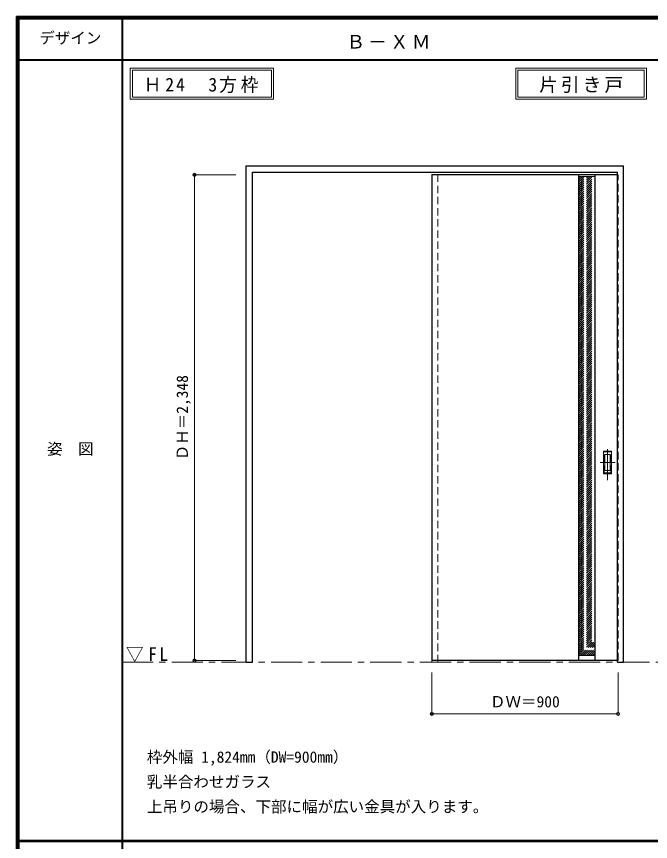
# Model space of a CAD drawing. Units: millimetres, scale not verified. Extents: x -6000 to 5700, y -4307 to 4260.
# Drawn here: x -6000 to -2936, y 186 to 4175 of the extents above; entities that cross this region are included whole.
import ezdxf
from ezdxf.enums import TextEntityAlignment as Align

# ---------------------------------------------------------------- set-up
doc = ezdxf.new("R2010")
doc.units = ezdxf.units.MM
doc.header["$LTSCALE"] = 30
doc.header["$PDMODE"] = 32
doc.header["$PDSIZE"] = 15
doc.linetypes.add('CHAIN1', pattern=[8, 5, -1, 1, -1])
doc.linetypes.add('DASHED1', pattern=[1.8, 1.2, -0.6])
for name, color, linetype, lineweight in [('0-1_通り芯', 7, 'CHAIN1', 18), ('0-2_扉', 4, 'DASHED1', 9), ('0-3_仕上げ', 7, 'Continuous', 18), ('0-4_枠', 3, 'Continuous', 25), ('0-6_引手', 7, 'Continuous', 18), ('0-A_文字', 7, 'Continuous', 18), ('0-B_寸法', 7, 'Continuous', 9), ('0-C_ハッチ', 4, 'DASHED1', 9), ('F-1_枠', 6, 'Continuous', 40), ('F-A_文字', 7, 'Continuous', 18)]:
    doc.layers.add(name, color=color, linetype=linetype, lineweight=lineweight)
doc.styles.add('ＭＳ ゴシック', font='')
doc.styles.get('ＭＳ ゴシック').set_extended_font_data('MS Gothic')

msp = doc.modelspace()

# ---------------------------------------------------------------- linework, layer by layer
at = {"layer": '0-1_通り芯'}
msp.add_line((-5490, 1053), (1678, 1053), dxfattribs=at)
at = {"layer": '0-2_扉'}
for p, q in [((-3993, 3409.5), (-3993, 3405.5)), ((-3096, 3409.5), (-3093, 3409.5))]:
    msp.add_line(p, q, dxfattribs=at)
at = {"layer": '0-2_扉', "color": 3, "linetype": 'Continuous', "lineweight": 25}
for p, q in [((-3096, 3409.5), (-3993, 3409.5)), ((-3993, 3409.5), (-3993, 1061.5)), ((-3096, 1061.5), (-3993, 1061.5))]:
    msp.add_line(p, q, dxfattribs=at)
at = {"layer": '0-2_扉'}
msp.add_lwpolyline([(-3096, 1061.5), (-3093, 1061.5), (-3093, 3409.5)], dxfattribs=at)
at = {"layer": '0-3_仕上げ', "color": 3, "lineweight": 25}
for p, q in [((-3283, 1061.5), (-3283, 3409.28)), ((-3203, 1061.5), (-3203, 3409.28))]:
    msp.add_line(p, q, dxfattribs=at)
at = {"layer": '0-3_仕上げ'}
for p, q in [((-3283, 3401.28), (-3203, 3401.28)), ((-3283, 1085.5), (-3203, 1085.5))]:
    msp.add_line(p, q, dxfattribs=at)
at = {"layer": '0-4_枠'}
for p, q in [((-4890, 3453), (-3066, 3453)), ((-4890, 1053), (-4890, 3453)), ((-3066, 1053), (-3066, 3453)), ((-4860, 3423), (-3096, 3423)), ((-3096, 1053), (-3096, 3423)), ((-3096, 1053), (-3066, 1053))]:
    msp.add_line(p, q, dxfattribs=at)
at = {"layer": '0-4_枠', "color": 4, "linetype": 'DASHED1', "lineweight": 9}
for p, q in [((-3993, 1053), (-3993, 3423)), ((-3963, 1053), (-3963, 3423)), ((-3993, 1053), (-3963, 1053))]:
    msp.add_line(p, q, dxfattribs=at)
at = {"layer": '0-4_枠'}
msp.add_lwpolyline([(-4890, 1053), (-4860, 1053), (-4860, 3423)], dxfattribs=at)
at = {"layer": '0-6_引手', "linetype": 'CHAIN1'}
for p, q in [((-3144, 1933.77), (-3144, 2104.62)), ((-3105.93, 2019), (-3178.44, 2019))]:
    msp.add_line(p, q, dxfattribs=at)
at = {"layer": '0-6_引手'}
for p, q in [((-3125, 2074), (-3163, 2074)), ((-3163, 1964), (-3163, 2074)), ((-3131.5, 2058), (-3156.5, 2058)), ((-3156.5, 1980), (-3156.5, 2058)), ((-3131.5, 1980), (-3131.5, 2058)), ((-3125, 1964), (-3125, 2074)), ((-3125, 1964), (-3163, 1964)), ((-3131.5, 1980), (-3156.5, 1980))]:
    msp.add_line(p, q, dxfattribs=at)
at = {"layer": '0-6_引手', "linetype": 'DASHED1'}
for p, q in [((-3160, 1968), (-3160, 2070)), ((-3128, 1968), (-3160, 1968))]:
    msp.add_line(p, q, dxfattribs=at)
msp.add_lwpolyline([(-3128, 1968), (-3128, 2070), (-3160, 2070)], dxfattribs=at)
at = {"layer": '0-A_文字'}
for p, q in [((-5450, 3925), (-5450, 3775)), ((-5440, 3915), (-5440, 3785)), ((-5440, 3915), (-4767.38, 3915)), ((-4767.38, 3915), (-4767.38, 3785)), ((-3587.03, 3925), (-3587.03, 3775)), ((-3577.03, 3915), (-3577.03, 3785)), ((-3577.03, 3915), (-2966, 3915)), ((-2966, 3915), (-2966, 3785)), ((-5450, 3775), (-4757.38, 3775)), ((-5440, 3785), (-4767.38, 3785)), ((-3587.03, 3775), (-2956, 3775)), ((-3577.03, 3785), (-2966, 3785))]:
    msp.add_line(p, q, dxfattribs=at)
for points in [[(-5450, 3925), (-4757.38, 3925), (-4757.38, 3775)], [(-3587.03, 3925), (-2956, 3925), (-2956, 3775)]]:
    msp.add_lwpolyline(points, dxfattribs=at)
at = {"layer": '0-B_寸法', "color": 4}
for p, q in [((-5140, 3409.5), (-4940, 3409.5)), ((-3993, 803), (-3993, 1003)), ((-3093, 803), (-3093, 1003)), ((-3093, 803), (-3993, 803))]:
    msp.add_line(p, q, dxfattribs=at)
msp.add_lwpolyline([(-5140, 3409.5), (-5140, 1061.5), (-4940, 1061.5)], dxfattribs=at)
at = {"layer": '0-B_寸法'}
for p in [(-5140, 3409.5), (-5140, 1061.5), (-3993, 803), (-3093, 803)]:
    msp.add_point(p, dxfattribs=at)
at = {"layer": '0-C_ハッチ'}
for p, q in [((-3283, 3325.46), (-3207.17, 3401.28)), ((-3283, 3394.75), (-3276.47, 3401.28)), ((-3283, 3335.36), (-3217.07, 3401.28)), ((-3283, 3345.25), (-3226.97, 3401.28)), ((-3283, 3355.15), (-3236.87, 3401.28)), ((-3283, 3365.05), (-3246.77, 3401.28)), ((-3283, 3374.95), (-3256.67, 3401.28)), ((-3283, 3384.85), (-3266.57, 3401.28)), ((-3283, 3315.56), (-3203, 3395.56)), ((-3283, 3305.66), (-3203, 3385.66)), ((-3283, 3295.76), (-3203, 3375.76)), ((-3283, 3285.86), (-3203, 3365.86)), ((-3283, 3275.96), (-3203, 3355.96)), ((-3283, 3266.06), (-3203, 3346.06)), ((-3283, 3256.16), (-3203, 3336.16)), ((-3283, 3246.26), (-3203, 3326.26)), ((-3283, 3236.36), (-3203, 3316.36)), ((-3283, 3226.46), (-3203, 3306.46)), ((-3283, 3216.56), (-3203, 3296.56)), ((-3283, 3206.66), (-3203, 3286.66)), ((-3283, 3196.76), (-3203, 3276.76)), ((-3283, 3186.86), (-3203, 3266.86)), ((-3283, 3176.96), (-3203, 3256.96)), ((-3283, 3167.06), (-3203, 3247.06)), ((-3283, 3157.16), (-3203, 3237.16)), ((-3283, 3147.26), (-3203, 3227.26)), ((-3283, 3137.37), (-3203, 3217.37)), ((-3283, 3127.47), (-3203, 3207.47)), ((-3283, 3117.57), (-3203, 3197.57)), ((-3283, 3107.67), (-3203, 3187.67)), ((-3283, 3097.77), (-3203, 3177.77)), ((-3283, 3087.87), (-3203, 3167.87)), ((-3283, 3077.97), (-3203, 3157.97)), ((-3283, 3068.07), (-3203, 3148.07)), ((-3283, 3058.17), (-3203, 3138.17)), ((-3283, 3048.27), (-3203, 3128.27)), ((-3283, 3038.37), (-3203, 3118.37)), ((-3283, 3028.47), (-3203, 3108.47)), ((-3283, 3018.57), (-3203, 3098.57)), ((-3283, 3008.67), (-3203, 3088.67)), ((-3283, 2998.77), (-3203, 3078.77)), ((-3283, 2988.87), (-3203, 3068.87)), ((-3283, 2978.97), (-3203, 3058.97)), ((-3283, 2969.07), (-3203, 3049.07)), ((-3283, 2959.17), (-3203, 3039.17)), ((-3283, 2949.27), (-3203, 3029.27)), ((-3283, 2939.38), (-3203, 3019.38)), ((-3283, 2929.48), (-3203, 3009.48)), ((-3283, 2919.58), (-3203, 2999.58)), ((-3283, 2909.68), (-3203, 2989.68)), ((-3283, 2899.78), (-3203, 2979.78)), ((-3283, 2889.88), (-3203, 2969.88)), ((-3283, 2879.98), (-3203, 2959.98)), ((-3283, 2870.08), (-3203, 2950.08)), ((-3283, 2860.18), (-3203, 2940.18)), ((-3283, 2850.28), (-3203, 2930.28)), ((-3283, 2840.38), (-3203, 2920.38)), ((-3283, 2830.48), (-3203, 2910.48)), ((-3283, 2820.58), (-3203, 2900.58)), ((-3283, 2810.68), (-3203, 2890.68)), ((-3283, 2800.78), (-3203, 2880.78)), ((-3283, 2790.88), (-3203, 2870.88)), ((-3283, 2780.98), (-3203, 2860.98)), ((-3283, 2771.08), (-3203, 2851.08)), ((-3283, 2761.18), (-3203, 2841.18)), ((-3283, 2751.28), (-3203, 2831.28)), ((-3283, 2741.39), (-3203, 2821.39)), ((-3283, 2731.49), (-3203, 2811.49)), ((-3283, 2721.59), (-3203, 2801.59)), ((-3283, 2711.69), (-3203, 2791.69)), ((-3283, 2701.79), (-3203, 2781.79)), ((-3283, 2691.89), (-3203, 2771.89)), ((-3283, 2681.99), (-3203, 2761.99)), ((-3283, 2672.09), (-3203, 2752.09)), ((-3283, 2662.19), (-3203, 2742.19)), ((-3283, 2652.29), (-3203, 2732.29)), ((-3283, 2642.39), (-3203, 2722.39)), ((-3283, 2632.49), (-3203, 2712.49)), ((-3283, 2622.59), (-3203, 2702.59)), ((-3283, 2612.69), (-3203, 2692.69)), ((-3283, 2602.79), (-3203, 2682.79)), ((-3283, 2592.89), (-3203, 2672.89)), ((-3283, 2582.99), (-3203, 2662.99)), ((-3283, 2573.09), (-3203, 2653.09)), ((-3283, 2563.19), (-3203, 2643.19)), ((-3283, 2553.3), (-3203, 2633.3)), ((-3283, 2543.4), (-3203, 2623.4)), ((-3283, 2533.5), (-3203, 2613.5)), ((-3283, 2523.6), (-3203, 2603.6)), ((-3283, 2513.7), (-3203, 2593.7)), ((-3283, 2503.8), (-3203, 2583.8)), ((-3283, 2493.9), (-3203, 2573.9)), ((-3283, 2484), (-3203, 2564)), ((-3283, 2474.1), (-3203, 2554.1)), ((-3283, 2464.2), (-3203, 2544.2)), ((-3283, 2454.3), (-3203, 2534.3)), ((-3283, 2444.4), (-3203, 2524.4)), ((-3283, 2434.5), (-3203, 2514.5)), ((-3283, 2424.6), (-3203, 2504.6)), ((-3283, 2414.7), (-3203, 2494.7)), ((-3283, 2404.8), (-3203, 2484.8)), ((-3283, 2394.9), (-3203, 2474.9)), ((-3283, 2385), (-3203, 2465)), ((-3283, 2375.1), (-3203, 2455.1)), ((-3283, 2365.2), (-3203, 2445.2)), ((-3283, 2355.31), (-3203, 2435.31)), ((-3283, 2345.41), (-3203, 2425.41)), ((-3283, 2335.51), (-3203, 2415.51)), ((-3283, 2325.61), (-3203, 2405.61)), ((-3283, 2315.71), (-3203, 2395.71)), ((-3283, 2305.81), (-3203, 2385.81)), ((-3283, 2295.91), (-3203, 2375.91)), ((-3283, 2286.01), (-3203, 2366.01)), ((-3283, 2276.11), (-3203, 2356.11)), ((-3283, 2266.21), (-3203, 2346.21)), ((-3283, 2256.31), (-3203, 2336.31)), ((-3283, 2246.41), (-3203, 2326.41)), ((-3283, 2236.51), (-3203, 2316.51)), ((-3283, 2226.61), (-3203, 2306.61)), ((-3283, 2216.71), (-3203, 2296.71)), ((-3283, 2206.81), (-3203, 2286.81)), ((-3283, 2196.91), (-3203, 2276.91)), ((-3283, 2187.01), (-3203, 2267.01)), ((-3283, 2177.11), (-3203, 2257.11)), ((-3283, 2167.21), (-3203, 2247.21)), ((-3283, 2157.32), (-3203, 2237.32)), ((-3283, 2147.42), (-3203, 2227.42)), ((-3283, 2137.52), (-3203, 2217.52)), ((-3283, 2127.62), (-3203, 2207.62)), ((-3283, 2117.72), (-3203, 2197.72)), ((-3283, 2107.82), (-3203, 2187.82)), ((-3283, 2097.92), (-3203, 2177.92)), ((-3283, 2088.02), (-3203, 2168.02)), ((-3283, 2078.12), (-3203, 2158.12)), ((-3283, 2068.22), (-3203, 2148.22)), ((-3283, 2058.32), (-3203, 2138.32)), ((-3283, 2048.42), (-3203, 2128.42)), ((-3283, 2038.52), (-3203, 2118.52)), ((-3283, 2028.62), (-3203, 2108.62)), ((-3283, 2018.72), (-3203, 2098.72)), ((-3283, 2008.82), (-3203, 2088.82)), ((-3283, 1998.92), (-3203, 2078.92)), ((-3283, 1989.02), (-3203, 2069.02)), ((-3283, 1979.12), (-3203, 2059.12)), ((-3283, 1969.22), (-3203, 2049.22)), ((-3283, 1959.33), (-3203, 2039.33)), ((-3283, 1949.43), (-3203, 2029.43)), ((-3283, 1939.53), (-3203, 2019.53)), ((-3283, 1929.63), (-3203, 2009.63)), ((-3283, 1919.73), (-3203, 1999.73)), ((-3283, 1909.83), (-3203, 1989.83)), ((-3283, 1899.93), (-3203, 1979.93)), ((-3283, 1890.03), (-3203, 1970.03)), ((-3283, 1880.13), (-3203, 1960.13)), ((-3283, 1870.23), (-3203, 1950.23)), ((-3283, 1860.33), (-3203, 1940.33)), ((-3283, 1850.43), (-3203, 1930.43)), ((-3283, 1840.53), (-3203, 1920.53)), ((-3283, 1830.63), (-3203, 1910.63)), ((-3283, 1820.73), (-3203, 1900.73)), ((-3283, 1810.83), (-3203, 1890.83)), ((-3283, 1800.93), (-3203, 1880.93)), ((-3283, 1791.03), (-3203, 1871.03)), ((-3283, 1781.13), (-3203, 1861.13)), ((-3283, 1771.23), (-3203, 1851.23)), ((-3283, 1761.34), (-3203, 1841.34)), ((-3283, 1751.44), (-3203, 1831.44)), ((-3283, 1741.54), (-3203, 1821.54)), ((-3283, 1731.64), (-3203, 1811.64)), ((-3283, 1721.74), (-3203, 1801.74)), ((-3283, 1711.84), (-3203, 1791.84)), ((-3283, 1701.94), (-3203, 1781.94)), ((-3283, 1692.04), (-3203, 1772.04)), ((-3283, 1682.14), (-3203, 1762.14)), ((-3283, 1672.24), (-3203, 1752.24)), ((-3283, 1662.34), (-3203, 1742.34)), ((-3283, 1652.44), (-3203, 1732.44)), ((-3283, 1642.54), (-3203, 1722.54)), ((-3283, 1632.64), (-3203, 1712.64)), ((-3283, 1622.74), (-3203, 1702.74)), ((-3283, 1612.84), (-3203, 1692.84)), ((-3283, 1602.94), (-3203, 1682.94)), ((-3283, 1593.04), (-3203, 1673.04)), ((-3283, 1583.14), (-3203, 1663.14)), ((-3283, 1573.25), (-3203, 1653.25)), ((-3283, 1563.35), (-3203, 1643.35)), ((-3283, 1553.45), (-3203, 1633.45)), ((-3283, 1543.55), (-3203, 1623.55)), ((-3283, 1533.65), (-3203, 1613.65)), ((-3283, 1523.75), (-3203, 1603.75)), ((-3283, 1513.85), (-3203, 1593.85)), ((-3283, 1503.95), (-3203, 1583.95)), ((-3283, 1494.05), (-3203, 1574.05)), ((-3283, 1484.15), (-3203, 1564.15)), ((-3283, 1474.25), (-3203, 1554.25)), ((-3283, 1464.35), (-3203, 1544.35)), ((-3283, 1454.45), (-3203, 1534.45)), ((-3283, 1444.55), (-3203, 1524.55)), ((-3283, 1434.65), (-3203, 1514.65)), ((-3283, 1424.75), (-3203, 1504.75)), ((-3283, 1414.85), (-3203, 1494.85)), ((-3283, 1404.95), (-3203, 1484.95)), ((-3283, 1395.05), (-3203, 1475.05)), ((-3283, 1385.15), (-3203, 1465.15)), ((-3283, 1375.26), (-3203, 1455.26)), ((-3283, 1365.36), (-3203, 1445.36)), ((-3283, 1355.46), (-3203, 1435.46)), ((-3283, 1345.56), (-3203, 1425.56)), ((-3283, 1335.66), (-3203, 1415.66)), ((-3283, 1325.76), (-3203, 1405.76)), ((-3283, 1315.86), (-3203, 1395.86)), ((-3283, 1305.96), (-3203, 1385.96)), ((-3283, 1296.06), (-3203, 1376.06)), ((-3283, 1286.16), (-3203, 1366.16)), ((-3283, 1276.26), (-3203, 1356.26)), ((-3283, 1266.36), (-3203, 1346.36)), ((-3283, 1256.46), (-3203, 1336.46)), ((-3283, 1246.56), (-3203, 1326.56)), ((-3283, 1236.66), (-3203, 1316.66)), ((-3283, 1226.76), (-3203, 1306.76)), ((-3283, 1216.86), (-3203, 1296.86)), ((-3283, 1206.96), (-3203, 1286.96)), ((-3283, 1197.06), (-3203, 1277.06)), ((-3283, 1187.16), (-3203, 1267.16)), ((-3283, 1177.27), (-3203, 1257.27)), ((-3283, 1167.37), (-3203, 1247.37)), ((-3283, 1157.47), (-3203, 1237.47)), ((-3283, 1147.57), (-3203, 1227.57)), ((-3283, 1137.67), (-3203, 1217.67)), ((-3283, 1127.77), (-3203, 1207.77)), ((-3283, 1117.87), (-3203, 1197.87)), ((-3283, 1107.97), (-3203, 1187.97)), ((-3283, 1098.07), (-3203, 1178.07)), ((-3283, 1088.17), (-3203, 1168.17)), ((-3275.77, 1085.5), (-3203, 1158.27)), ((-3265.87, 1085.5), (-3203, 1148.37)), ((-3255.97, 1085.5), (-3203, 1138.47)), ((-3246.07, 1085.5), (-3203, 1128.57)), ((-3236.17, 1085.5), (-3203, 1118.67)), ((-3226.27, 1085.5), (-3203, 1108.77)), ((-3216.37, 1085.5), (-3203, 1098.87)), ((-3206.47, 1085.5), (-3203, 1088.97))]:
    msp.add_line(p, q, dxfattribs=at)
at = {"layer": 'F-1_枠'}
for p, q in [((-6000, 4175), (5700, 4175)), ((-6000, 4175), (-6000, -4205)), ((-6000, 4170), (5700, 4170)), ((-6000, 4165), (5700, 4165)), ((-5995, 4175), (-5995, -4205)), ((-5990, 4175), (-5990, -4205)), ((-5490, 4175), (-5490, -3790)), ((-6000, 3965), (5700, 3965)), ((-6000, 190.5), (5700, 190.5)), ((-6000, 187.5), (5700, 187.5))]:
    msp.add_line(p, q, dxfattribs=at)

# ---------------------------------------------------------------- texts
at = {"layer": '0-A_文字', "style": 'ＭＳ ゴシック'}
for s, p in [('枠外幅 1,824mm（DW=900mm）', (-5370, 550.5)), ('乳半合わせガラス', (-5370, 430.5)), ('上吊りの場合、下部に幅が広い金具が入ります。', (-5370, 310.5))]:
    msp.add_text(s, height=54.99, dxfattribs=at).set_placement(p, align=Align.BOTTOM_LEFT)
at = {"layer": '0-A_文字', "char_height": 65.98, "attachment_point": 7, "style": 'ＭＳ ゴシック'}
for s, insert in [('\\T1.17;Ｂ－ＸＭ', (-4405.5, 4020)), ('\\T1.22;\\W0.95;Ｈ24\u30003方枠', (-5385.34, 3805)), ('\\T1.17;片引き戸', (-3474.02, 3805)), ('\\T1.26;\\W0.95;▽FL', (-5471.25, 1053))]:
    msp.add_mtext(s, dxfattribs=dict(at, insert=insert))
at = {"layer": '0-B_寸法', "style": 'ＭＳ ゴシック'}
msp.add_text('ＤＨ＝2,348', height=54.99, rotation=90, dxfattribs=at).set_placement((-5155, 2029.25), align=Align.BOTTOM_LEFT)
msp.add_text('ＤＷ＝900', height=54.99, dxfattribs=at).set_placement((-3711.75, 818), align=Align.BOTTOM_LEFT)
at = {"layer": 'F-A_文字', "style": 'ＭＳ ゴシック'}
for s, p in [('デザイン', (-5890, 4027.5)), ('姿\u3000図', (-5852.5, 2040.25))]:
    msp.add_text(s, height=54.99, dxfattribs=at).set_placement(p, align=Align.BOTTOM_LEFT)

doc.saveas('drawing.dxf')
